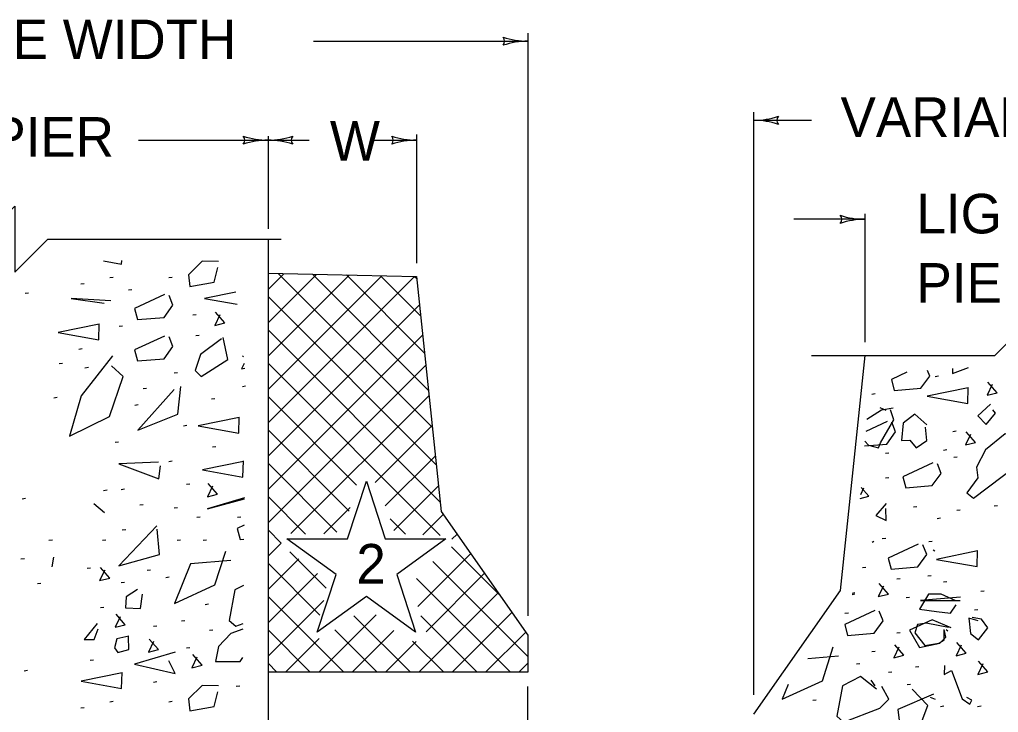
# Model space of a CAD drawing. Extents: x 1000 to 1036.3, y 1000 to 1022.
# Drawn here: x 1018.619 to 1023.563, y 1001.906 to 1005.407 of the extents above; entities that cross this region are included whole.
import ezdxf

# ---------------------------------------------------------------- set-up
doc = ezdxf.new("R2010")
doc.units = 0
doc.layers.add('Level 1', color=7, linetype='Continuous')
doc.layers.add('Level 2', color=7, linetype='Continuous')

msp = doc.modelspace()

# ---------------------------------------------------------------- linework, layer by layer
at = {"layer": 'Level 1'}
for p, q in [((1021.1862, 1005.3388), (1021.1862, 1002.3941)), ((1021.1862, 1005.3388), (1021.1862, 1002.3941)), ((1020.1039, 1005.2978), (1021.1862, 1005.2978)), ((1020.1039, 1005.2978), (1021.1862, 1005.2978)), ((1022.3266, 1004.9388), (1022.3266, 1001.9941)), ((1022.3266, 1004.9388), (1022.3266, 1001.9941)), ((1019.219, 1004.7978), (1019.8738, 1004.7978)), ((1019.219, 1004.7978), (1019.8738, 1004.7978)), ((1019.8738, 1004.8183), (1019.8738, 1004.3498)), ((1019.8738, 1004.8183), (1019.8738, 1004.3498)), ((1019.8738, 1004.7978), (1020.0816, 1004.7978)), ((1019.8738, 1004.7978), (1020.0816, 1004.7978)), ((1020.4088, 1004.7978), (1020.6237, 1004.7978)), ((1020.4088, 1004.7978), (1020.6237, 1004.7978)), ((1020.6237, 1004.8258), (1020.6237, 1004.1768)), ((1020.6237, 1004.8258), (1020.6237, 1004.1768)), ((1022.8891, 1004.3978), (1022.5299, 1004.3978)), ((1022.8891, 1004.3978), (1022.5299, 1004.3978)), ((1022.8891, 1004.4258), (1022.8891, 1003.7768)), ((1022.8891, 1004.4258), (1022.8891, 1003.7768)), ((1019.0113, 1004.2978), (1019.9403, 1004.2978)), ((1019.0113, 1004.2978), (1019.9403, 1004.2978)), ((1019.8738, 1004.2978), (1019.8738, 1001.4841)), ((1019.8738, 1004.2978), (1019.8738, 1001.4841)), ((1019.8738, 1004.1248), (1020.6237, 1004.1091)), ((1019.8738, 1004.1248), (1020.6237, 1004.1091)), ((1019.8738, 1004.0425), (1019.9543, 1004.123)), ((1019.8738, 1003.874), (1020.1193, 1004.1196)), ((1019.8738, 1003.7056), (1020.2843, 1004.1162)), ((1019.8738, 1003.5371), (1020.4493, 1004.1127)), ((1019.8738, 1003.3687), (1020.6143, 1004.1093)), ((1019.9255, 1004.1237), (1020.704, 1003.3452)), ((1020.0977, 1004.12), (1020.6843, 1003.5334)), ((1020.2697, 1004.1164), (1020.6644, 1003.7217)), ((1020.4417, 1004.1128), (1020.6446, 1003.9099)), ((1020.6138, 1004.1093), (1020.6248, 1004.0983)), ((1020.6237, 1004.1091), (1020.7487, 1002.9216)), ((1020.6237, 1004.1091), (1020.7487, 1002.9216)), ((1019.8738, 1004.0071), (1020.7238, 1003.1569)), ((1019.8738, 1003.2003), (1020.6388, 1003.9653)), ((1019.8738, 1003.8387), (1020.7437, 1002.9687)), ((1019.8738, 1003.0318), (1020.6548, 1003.8128)), ((1022.6192, 1003.7091), (1023.5041, 1003.7091)), ((1022.6192, 1003.7091), (1023.5041, 1003.7091)), ((1022.8891, 1003.7091), (1022.7641, 1002.5216)), ((1022.8891, 1003.7091), (1022.7641, 1002.5216)), ((1019.8738, 1003.6702), (1020.7432, 1002.8006)), ((1019.8738, 1002.8633), (1020.6708, 1003.6604)), ((1019.8738, 1003.5018), (1020.3208, 1003.0546)), ((1019.9888, 1002.81), (1020.6869, 1003.5081)), ((1020.4148, 1003.0675), (1020.7029, 1003.3557)), ((1019.8738, 1003.3333), (1020.2841, 1002.9228)), ((1020.4661, 1002.9503), (1020.719, 1003.2033)), ((1019.8738, 1003.1648), (1020.2218, 1002.8168)), ((1020.5088, 1002.8245), (1020.735, 1003.0508)), ((1019.8738, 1002.9964), (1020.0632, 1002.8069)), ((1020.1558, 1002.8085), (1020.2888, 1002.9415)), ((1020.6565, 1002.8038), (1020.7592, 1002.9065)), ((1020.7487, 1002.9216), (1021.1862, 1002.2966)), ((1020.7487, 1002.9216), (1021.1862, 1002.2966)), ((1020.4905, 1002.8849), (1020.5683, 1002.8071)), ((1019.8738, 1002.8279), (1019.9406, 1002.761)), ((1020.8018, 1002.7808), (1020.8285, 1002.8074)), ((1019.8738, 1002.6949), (1019.9404, 1002.7616)), ((1019.9845, 1002.7171), (1020.1675, 1002.5341)), ((1020.6311, 1002.4416), (1020.8978, 1002.7083)), ((1020.8008, 1002.743), (1021.0434, 1002.5004)), ((1019.8738, 1002.5264), (1020.0298, 1002.6826)), ((1019.8738, 1002.6595), (1020.1354, 1002.3978)), ((1020.707, 1002.6684), (1021.1862, 1002.1893)), ((1019.8738, 1002.358), (1020.1235, 1002.6078)), ((1020.6718, 1002.3138), (1020.9673, 1002.6093)), ((1020.6235, 1002.5834), (1021.0979, 1002.1091)), ((1020.6355, 1002.1091), (1021.0366, 1002.5102)), ((1022.7641, 1002.5216), (1022.3266, 1001.8966)), ((1022.7641, 1002.5216), (1022.3266, 1001.8966)), ((1019.8738, 1002.4911), (1020.2558, 1002.1091)), ((1019.8738, 1002.1895), (1020.1559, 1002.4717)), ((1020.8039, 1002.1091), (1021.1059, 1002.4111)), ((1020.1302, 1002.1091), (1020.4204, 1002.3993)), ((1020.3068, 1002.3948), (1020.5926, 1002.1091)), ((1020.6451, 1002.3934), (1020.9295, 1002.1091)), ((1019.8738, 1002.3226), (1020.0873, 1002.1091)), ((1020.2105, 1002.3227), (1020.4242, 1002.1091)), ((1020.2986, 1002.1091), (1020.51, 1002.3205)), ((1020.9724, 1002.1091), (1021.1753, 1002.312)), ((1019.9618, 1002.1091), (1020.1318, 1002.2791)), ((1020.4671, 1002.1091), (1020.6219, 1002.2639)), ((1020.6042, 1002.2659), (1020.7611, 1002.1091)), ((1021.1862, 1002.2966), (1021.1862, 1002.1091)), ((1021.1862, 1002.2966), (1021.1862, 1002.1091)), ((1019.8738, 1002.1542), (1019.9188, 1002.1091)), ((1021.1408, 1002.1091), (1021.1862, 1002.1543)), ((1021.1862, 1002.1091), (1019.8738, 1002.1091)), ((1021.1862, 1002.1091), (1019.8738, 1002.1091)), ((1021.1862, 1001.4841), (1021.1862, 1002.0368))]:
    msp.add_line(p, q, dxfattribs=at)
for points in [[(1018.1779, 1004.2978), (1018.4279, 1004.2978), (1018.5947, 1004.4644), (1018.5947, 1004.1311), (1018.7613, 1004.2978), (1019.0113, 1004.2978)], [(1018.1779, 1004.2978), (1018.4279, 1004.2978), (1018.5947, 1004.4644), (1018.5947, 1004.1311), (1018.7613, 1004.2978), (1019.0113, 1004.2978)], [(1019.0428, 1004.1871), (1019.1343, 1004.1709)], [(1019.1343, 1004.1709), (1019.1348, 1004.1899)], [(1019.6235, 1004.1838), (1019.5403, 1004.1859), (1019.472, 1004.1177), (1019.4784, 1004.0579), (1019.6022, 1004.0793), (1019.6193, 1004.1539)], [(1019.0918, 1004.1038), (1019.0747, 1004.1018)], [(1019.3903, 1004.1038), (1019.3732, 1004.1018)], [(1018.9452, 1004.0724), (1018.9281, 1004.0703)], [(1019.186, 1004.041), (1019.1689, 1004.0389)], [(1018.6638, 1004.0253), (1018.6468, 1004.0232)], [(1019.0794, 1003.9853), (1018.8788, 1003.9982), (1019.0453, 1003.9747)], [(1019.3504, 1004.0173), (1019.1989, 1003.9469), (1019.2138, 1003.8915), (1019.3483, 1003.9022), (1019.3931, 1003.964), (1019.3738, 1004.0131)], [(1019.7103, 1004.0303), (1019.5525, 1003.9978)], [(1019.5525, 1003.9978), (1019.7176, 1003.9685)], [(1019.5107, 1003.9153), (1019.4936, 1003.9133)], [(1019.6298, 1003.9152), (1019.6042, 1003.8618), (1019.6553, 1003.8747), (1019.6084, 1003.928)], [(1019.0213, 1003.8677), (1018.8143, 1003.825), (1019.0191, 1003.7888), (1019.0213, 1003.8698)], [(1019.1389, 1003.8578), (1019.1218, 1003.8557)], [(1023.2953, 1003.7091), (1023.5453, 1003.7091), (1023.7121, 1003.8758), (1023.7121, 1003.5424), (1023.8788, 1003.7091), (1024.1288, 1003.7091)], [(1023.2953, 1003.7091), (1023.5453, 1003.7091), (1023.7121, 1003.8758), (1023.7121, 1003.5424), (1023.8788, 1003.7091), (1024.1288, 1003.7091)], [(1019.3503, 1003.8079), (1019.1988, 1003.7375), (1019.2138, 1003.682), (1019.3483, 1003.6927), (1019.3931, 1003.7546), (1019.3738, 1003.8037)], [(1019.6384, 1003.7933), (1019.5318, 1003.7143), (1019.5062, 1003.6333), (1019.536, 1003.6034), (1019.6704, 1003.6888), (1019.647, 1003.7998)], [(1019.5263, 1003.8107), (1019.5093, 1003.8085)], [(1018.9347, 1003.7426), (1018.9176, 1003.7404)], [(1019.0879, 1003.708), (1018.93, 1003.5053), (1018.8703, 1003.3026), (1019.073, 1003.4007), (1019.1413, 1003.6034), (1019.0837, 1003.6568)], [(1019.7493, 1003.7027), (1019.7446, 1003.7081)], [(1018.8353, 1003.6693), (1018.8182, 1003.6672)], [(1018.9661, 1003.6483), (1018.949, 1003.6462)], [(1019.7533, 1003.6692), (1019.7403, 1003.642)], [(1019.7403, 1003.642), (1019.7561, 1003.6459)], [(1023.3309, 1003.6188), (1023.4117, 1003.6494)], [(1023.3309, 1003.6432), (1023.3309, 1003.6188)], [(1019.4164, 1003.6222), (1019.3993, 1003.62)], [(1023.1012, 1003.6253), (1023.0223, 1003.5887)], [(1023.1716, 1003.5439), (1023.2164, 1003.6058)], [(1023.2164, 1003.6058), (1023.2057, 1003.6334)], [(1023.2608, 1003.6043), (1023.2437, 1003.6021)], [(1019.3995, 1003.5373), (1019.2159, 1003.3324), (1019.4187, 1003.4135), (1019.4336, 1003.5522)], [(1019.7607, 1003.5539), (1019.7449, 1003.5519)], [(1023.0223, 1003.5887), (1023.0372, 1003.5333)], [(1023.4101, 1003.5461), (1023.2031, 1003.5033), (1023.4079, 1003.4671), (1023.4101, 1003.5482)], [(1023.5317, 1003.5622), (1023.5061, 1003.5088), (1023.5573, 1003.5217), (1023.5103, 1003.575)], [(1018.809, 1003.4965), (1018.7919, 1003.4943)], [(1019.2593, 1003.5436), (1019.2423, 1003.5415)], [(1022.9413, 1003.5153), (1022.9243, 1003.5131)], [(1023.0372, 1003.5333), (1023.1716, 1003.5439)], [(1019.2174, 1003.4598), (1019.2003, 1003.4577)], [(1019.6049, 1003.4913), (1019.5878, 1003.4891)], [(1022.9639, 1003.446), (1022.9938, 1003.4332)], [(1023.523, 1003.463), (1023.4589, 1003.4054), (1023.5017, 1003.3606), (1023.5486, 1003.4183), (1023.5358, 1003.4353)], [(1019.7281, 1003.3964), (1019.5211, 1003.3538), (1019.7259, 1003.3175), (1019.7281, 1003.3986)], [(1022.9724, 1003.4332), (1022.8982, 1003.3869)], [(1023.0322, 1003.4438), (1022.9724, 1003.4332)], [(1023.0343, 1003.3841), (1023.0173, 1003.4353)], [(1023.2008, 1003.3585), (1023.141, 1003.4139), (1023.0813, 1003.367), (1023.0728, 1003.2795), (1023.1154, 1003.2817), (1023.1474, 1003.2433), (1023.2008, 1003.2795), (1023.1943, 1003.3478)], [(1019.4635, 1003.3551), (1019.4464, 1003.353)], [(1023.001, 1003.3764), (1022.8932, 1003.3263)], [(1022.9682, 1003.2688), (1023.0343, 1003.3841)], [(1023.0437, 1003.323), (1023.0244, 1003.3721)], [(1022.9988, 1003.2612), (1023.0437, 1003.323)], [(1023.3498, 1003.3268), (1023.3327, 1003.3246)], [(1023.4218, 1003.3108), (1023.3961, 1003.2575), (1023.4473, 1003.2703), (1023.4004, 1003.3237)], [(1023.6788, 1003.3073), (1023.5977, 1003.3137), (1023.4973, 1003.2326), (1023.4526, 1003.1451), (1023.4589, 1003.0918), (1023.4035, 1003.0149), (1023.4376, 1002.9893), (1023.6574, 1003.1558), (1023.6339, 1003.2923), (1023.6318, 1003.3158)], [(1019.1179, 1003.2713), (1019.1008, 1003.2693)], [(1019.6101, 1003.2483), (1019.593, 1003.2462)], [(1022.887, 1003.2523), (1022.9988, 1003.2612)], [(1022.8891, 1003.2772), (1022.9063, 1003.2561)], [(1022.9063, 1003.2561), (1022.9575, 1003.2433)], [(1022.9575, 1003.2433), (1022.9682, 1003.2688)], [(1023.0094, 1003.2168), (1022.9923, 1003.2147)], [(1023.3026, 1003.2325), (1023.2855, 1003.2303)], [(1019.3205, 1003.1711), (1019.1199, 1003.1626), (1019.3227, 1003.0858), (1019.3312, 1003.1519)], [(1019.3903, 1003.175), (1019.3732, 1003.1728)], [(1019.749, 1003.1744), (1019.542, 1003.1318), (1019.7469, 1003.0955), (1019.749, 1003.1766)], [(1023.2313, 1003.1669), (1023.0798, 1003.0965), (1023.0948, 1003.0411), (1023.2293, 1003.0518), (1023.274, 1003.1136), (1023.2548, 1003.1627)], [(1023.355, 1003.1958), (1023.3379, 1003.1937)], [(1019.4793, 1003.0598), (1019.4622, 1003.0577)], [(1019.5931, 1003.0492), (1019.5675, 1002.9958), (1019.6188, 1003.0087), (1019.5718, 1003.062)], [(1023.0094, 1003.0911), (1022.9923, 1003.089)], [(1019.0603, 1003.0284), (1019.0433, 1003.0263)], [(1019.1493, 1003.0336), (1019.1323, 1003.0315)], [(1022.8824, 1003.0386), (1022.8665, 1003.0053)], [(1022.908, 1002.9981), (1022.8695, 1003.0418)], [(1018.6482, 1002.9865), (1018.6311, 1002.9843)], [(1019.0474, 1002.9151), (1018.9941, 1002.9598)], [(1019.2436, 1002.9551), (1019.2265, 1002.9529)], [(1019.7544, 1002.9898), (1019.568, 1002.9343)], [(1019.568, 1002.9343), (1019.7544, 1002.9858)], [(1022.865, 1002.9873), (1022.908, 1002.9981)], [(1022.9959, 1002.9616), (1022.9448, 1002.9018), (1022.9959, 1002.8763), (1022.9938, 1002.936)], [(1019.4164, 1002.9393), (1019.3993, 1002.9373)], [(1023.1508, 1002.9445), (1023.1337, 1002.9423)], [(1023.3707, 1002.9288), (1023.3536, 1002.9267)], [(1023.5592, 1002.9498), (1023.5421, 1002.9476)], [(1019.5316, 1002.8923), (1019.5145, 1002.8901)], [(1019.7358, 1002.8923), (1019.7187, 1002.8901)], [(1023.2712, 1002.8869), (1023.2541, 1002.8848)], [(1019.312, 1002.8489), (1019.1199, 1002.6462), (1019.3248, 1002.7038), (1019.3141, 1002.8318)], [(1019.1546, 1002.8294), (1019.1375, 1002.8273)], [(1019.7529, 1002.8515), (1019.7173, 1002.8348)], [(1019.7173, 1002.8348), (1019.7322, 1002.7793)], [(1018.7843, 1002.7771), (1018.7672, 1002.7749)], [(1019.0551, 1002.7771), (1019.038, 1002.7749)], [(1019.4321, 1002.7771), (1019.415, 1002.7749)], [(1019.563, 1002.7771), (1019.5459, 1002.7749)], [(1019.7322, 1002.7793), (1019.7522, 1002.781)], [(1022.934, 1002.7704), (1022.9255, 1002.764)], [(1022.9937, 1002.7853), (1022.9766, 1002.7832)], [(1023.1581, 1002.7564), (1023.0066, 1002.686), (1023.0215, 1002.6305), (1023.1559, 1002.6412), (1023.2008, 1002.7031), (1023.1815, 1002.7522)], [(1023.2293, 1002.7696), (1023.2123, 1002.7675)], [(1019.6854, 1002.6739), (1019.4827, 1002.6568), (1019.4016, 1002.4563), (1019.6043, 1002.5502), (1019.6598, 1002.7209)], [(1023.2413, 1002.7213), (1023.2328, 1002.7256)], [(1023.4572, 1002.7219), (1023.2503, 1002.6793), (1023.4551, 1002.643), (1023.4572, 1002.7241)], [(1018.6429, 1002.6828), (1018.6258, 1002.6807)], [(1018.7833, 1002.6419), (1018.7919, 1002.691)], [(1018.9766, 1002.6357), (1018.9595, 1002.6336)], [(1019.0486, 1002.6251), (1019.023, 1002.5718), (1019.0742, 1002.5845), (1019.0273, 1002.6378)], [(1019.2803, 1002.6253), (1019.2632, 1002.6231)], [(1022.8942, 1002.6388), (1022.8771, 1002.6366)], [(1018.7267, 1002.5572), (1018.7096, 1002.555)], [(1019.1493, 1002.5624), (1019.1323, 1002.5603)], [(1019.3745, 1002.5886), (1019.3574, 1002.5864)], [(1022.9819, 1002.5443), (1022.9563, 1002.491), (1023.0075, 1002.5038), (1022.9606, 1002.5571)], [(1023.067, 1002.5811), (1023.0499, 1002.579)], [(1023.2241, 1002.5968), (1023.207, 1002.5947)], [(1023.3026, 1002.5654), (1023.2855, 1002.5633)], [(1019.2138, 1002.5268), (1019.1563, 1002.4904), (1019.1541, 1002.435), (1019.2288, 1002.4307), (1019.2394, 1002.5033)], [(1019.7068, 1002.5246), (1019.6768, 1002.3709)], [(1019.7496, 1002.5471), (1019.7068, 1002.5246)], [(1022.8248, 1002.5022), (1022.838, 1002.5058)], [(1022.838, 1002.5101), (1022.8251, 1002.5063)], [(1023.4911, 1002.5183), (1023.474, 1002.5162)], [(1023.1141, 1002.4868), (1023.097, 1002.4848)], [(1023.348, 1002.4696), (1023.2733, 1002.5037), (1023.2093, 1002.5037), (1023.1645, 1002.4269), (1023.2498, 1002.4162), (1023.3203, 1002.4077), (1023.3502, 1002.4503)], [(1023.3715, 1002.4888), (1023.1688, 1002.4717), (1023.3693, 1002.4717)], [(1019.0447, 1002.4368), (1019.0276, 1002.4346)], [(1019.5735, 1002.4524), (1019.5564, 1002.4503)], [(1022.9382, 1002.4213), (1022.7867, 1002.3509), (1022.8016, 1002.2954), (1022.936, 1002.3061), (1022.9808, 1002.368), (1022.9616, 1002.4171)], [(1022.8052, 1002.4083), (1022.7881, 1002.4062)], [(1023.4597, 1002.424), (1023.4426, 1002.4219)], [(1019.1271, 1002.3894), (1019.1015, 1002.3361), (1019.1528, 1002.3489), (1019.1058, 1002.4023)], [(1019.4531, 1002.3687), (1019.436, 1002.3665)], [(1019.6768, 1002.3709), (1019.711, 1002.3411)], [(1023.3245, 1002.333), (1023.2285, 1002.3735), (1023.1133, 1002.3223), (1023.1645, 1002.2348), (1023.2669, 1002.2562), (1023.2968, 1002.2861), (1023.2883, 1002.3244)], [(1023.4611, 1002.3693), (1023.4142, 1002.3821), (1023.4227, 1002.3053), (1023.4633, 1002.2733), (1023.5102, 1002.333), (1023.4782, 1002.3778), (1023.4313, 1002.3863)], [(1019.0111, 1002.356), (1018.945, 1002.2749), (1018.9962, 1002.2749), (1019.0154, 1002.3283)], [(1019.3117, 1002.3425), (1019.2946, 1002.3403)], [(1019.5944, 1002.3215), (1019.5773, 1002.3194)], [(1019.7472, 1002.3264), (1019.6854, 1002.3048)], [(1019.711, 1002.3411), (1019.7475, 1002.3552)], [(1023.067, 1002.3088), (1023.0499, 1002.3068)], [(1023.3118, 1002.3351), (1023.1987, 1002.3565), (1023.1538, 1002.3501), (1023.141, 1002.3074), (1023.1923, 1002.2433), (1023.2627, 1002.2562), (1023.2883, 1002.2711), (1023.2883, 1002.3244)], [(1023.2989, 1002.3244), (1023.3074, 1002.3181)], [(1019.1712, 1002.292), (1019.1093, 1002.2771), (1019.0986, 1002.2323), (1019.1157, 1002.2088), (1019.1712, 1002.2238), (1019.169, 1002.2878)], [(1019.2947, 1002.2638), (1019.2691, 1002.2104), (1019.3203, 1002.2233), (1019.2733, 1002.2766)], [(1019.6854, 1002.3048), (1019.6235, 1002.2387)], [(1023.3746, 1002.2458), (1023.349, 1002.1925), (1023.4003, 1002.2053), (1023.3533, 1002.2587)], [(1019.4038, 1002.2109), (1019.1989, 1002.149), (1019.4038, 1002.1021), (1019.3718, 1002.1661)], [(1019.4793, 1002.2325), (1019.4622, 1002.2304)], [(1019.6235, 1002.2387), (1019.6086, 1002.164)], [(1022.6738, 1002.0663), (1022.7292, 1002.237)], [(1022.9413, 1002.2146), (1022.9243, 1002.2125)], [(1023.0604, 1002.2354), (1023.0348, 1002.1821), (1023.0861, 1002.1948), (1023.0391, 1002.2482)], [(1018.9923, 1002.1697), (1018.9752, 1002.1676)], [(1019.5146, 1002.1853), (1019.489, 1002.1319), (1019.5402, 1002.1448), (1019.4933, 1002.1981)], [(1019.6086, 1002.164), (1019.7323, 1002.164)], [(1019.7323, 1002.164), (1019.7456, 1002.1832)], [(1022.7548, 1002.19), (1022.6, 1002.177)], [(1023.4846, 1002.1516), (1023.4589, 1002.0983), (1023.5102, 1002.1111), (1023.4633, 1002.1644)], [(1018.6586, 1002.1173), (1018.6415, 1002.1152)], [(1022.8628, 1002.1518), (1022.8457, 1002.1497)], [(1023.1613, 1002.1361), (1023.1442, 1002.1339)], [(1023.2904, 1002.1431), (1023.2883, 1002.0983), (1023.3267, 1002.1175), (1023.38, 1001.9745), (1023.4184, 1001.9468), (1023.4291, 1001.9681), (1023.4035, 1001.9809)], [(1019.1364, 1002.1063), (1018.9294, 1002.0636), (1019.1343, 1002.0273), (1019.1364, 1002.1084)], [(1022.471, 1001.9724), (1022.6738, 1002.0663)], [(1022.9468, 1002.0236), (1022.8658, 1002.0876), (1022.7762, 1002.0407), (1022.7463, 1001.887), (1022.7804, 1001.8572), (1022.9639, 1001.9276), (1023.0088, 1001.9724), (1022.9746, 1002.0364)], [(1022.9191, 1002.0684), (1022.9383, 1002.0407)], [(1023.0251, 1002.1099), (1023.008, 1002.1078)], [(1019.3117, 1002.0598), (1019.2946, 1002.0576)], [(1019.6235, 1002.0403), (1019.5403, 1002.0423), (1019.472, 1001.9741), (1019.4784, 1001.9143), (1019.6022, 1001.9357), (1019.6193, 1002.0103)], [(1019.7306, 1002.0388), (1019.7135, 1002.0367)], [(1022.5009, 1002.0463), (1022.471, 1001.9724)], [(1023.2349, 1001.998), (1023.0557, 1001.9212), (1023.0642, 1001.8508), (1023.1346, 1001.8401), (1023.1773, 1001.8657), (1023.2072, 1001.9404), (1023.1283, 1002.0236)], [(1023.1193, 1002.0471), (1023.1023, 1002.0449)], [(1022.6429, 1001.9685), (1022.6258, 1001.9664)], [(1023.2178, 1001.9831), (1023.2434, 1001.9724)], [(1018.9452, 1001.9288), (1018.9281, 1001.9268)], [(1019.0918, 1001.9603), (1019.0747, 1001.9582)], [(1019.3903, 1001.9603), (1019.3732, 1001.9582)], [(1023.2869, 1001.9371), (1023.2698, 1001.935)], [(1023.4754, 1001.9371), (1023.4583, 1001.935)]]:
    msp.add_lwpolyline(points, dxfattribs=at)
msp.add_lwpolyline([(1019.9693, 1002.7825), (1020.2758, 1002.7825), (1020.3705, 1003.0738), (1020.4653, 1002.7825), (1020.7718, 1002.7825), (1020.5238, 1002.6023), (1020.6186, 1002.3107), (1020.3705, 1002.4909), (1020.1224, 1002.3107), (1020.2171, 1002.6023)], close=True, dxfattribs=at)
for centre, radius, start, end in [((1021.0376, 1005.2978), 0.0312, 318.7746, 40.8913), ((1021.0376, 1005.2978), 0.0312, 318.7746, 40.8913), ((1021.1862, 1004.9071), 0.3906, 90, 108.6688), ((1021.1862, 1004.9071), 0.3906, 90, 108.6688), ((1021.1862, 1005.6884), 0.3906, 251.3472, 269.9939), ((1021.1862, 1005.6884), 0.3906, 251.3472, 269.9939), ((1021.1862, 1004.9071), 0.3906, 89.9878, 90), ((1021.1862, 1004.9071), 0.3906, 89.9878, 90), ((1022.3266, 1005.2884), 0.3906, 269.9878, 270), ((1022.3266, 1005.2884), 0.3906, 269.9878, 270), ((1022.3266, 1005.2884), 0.3906, 270, 288.6688), ((1022.3266, 1005.2884), 0.3906, 270, 288.6688), ((1022.3266, 1004.5071), 0.3906, 71.3472, 89.9939), ((1022.3266, 1004.5071), 0.3906, 71.3472, 89.9939), ((1022.4751, 1004.8977), 0.0312, 138.7746, 220.8913), ((1022.4751, 1004.8977), 0.0312, 138.7746, 220.8913), ((1019.7252, 1004.7978), 0.0312, 318.7746, 40.8913), ((1019.7252, 1004.7978), 0.0312, 318.7746, 40.8913), ((1019.8738, 1004.4071), 0.3906, 90, 108.6688), ((1019.8738, 1004.4071), 0.3906, 90, 108.6688), ((1019.8738, 1005.1884), 0.3906, 251.3472, 269.9939), ((1019.8738, 1005.1884), 0.3906, 251.3472, 269.9939), ((1019.8738, 1005.1884), 0.3906, 269.9878, 270), ((1019.8738, 1005.1884), 0.3906, 269.9878, 270), ((1019.8738, 1005.1884), 0.3906, 270, 288.6688), ((1019.8738, 1005.1884), 0.3906, 270, 288.6688), ((1019.8738, 1004.4071), 0.3906, 89.9878, 90), ((1019.8738, 1004.4071), 0.3906, 89.9878, 90), ((1019.8738, 1004.4071), 0.3906, 71.3472, 89.9939), ((1019.8738, 1004.4071), 0.3906, 71.3472, 89.9939), ((1020.0223, 1004.7977), 0.0312, 138.7746, 220.8913), ((1020.0223, 1004.7977), 0.0312, 138.7746, 220.8913), ((1020.4751, 1004.7978), 0.0312, 318.7746, 40.8913), ((1020.4751, 1004.7978), 0.0312, 318.7746, 40.8913), ((1020.6237, 1004.4071), 0.3906, 90, 108.6688), ((1020.6237, 1004.4071), 0.3906, 90, 108.6688), ((1020.6237, 1005.1884), 0.3906, 251.3472, 269.9939), ((1020.6237, 1005.1884), 0.3906, 251.3472, 269.9939), ((1020.6237, 1004.4071), 0.3906, 89.9878, 90), ((1020.6237, 1004.4071), 0.3906, 89.9878, 90), ((1022.7405, 1004.3978), 0.0312, 318.7746, 40.8913), ((1022.7405, 1004.3978), 0.0312, 318.7746, 40.8913), ((1022.8891, 1004.0071), 0.3906, 90, 108.6688), ((1022.8891, 1004.0071), 0.3906, 90, 108.6688), ((1022.8891, 1004.7884), 0.3906, 251.3472, 269.9939), ((1022.8891, 1004.7884), 0.3906, 251.3472, 269.9939), ((1022.8891, 1004.0071), 0.3906, 89.9878, 90), ((1022.8891, 1004.0071), 0.3906, 89.9878, 90)]:
    msp.add_arc(centre, radius, start, end, dxfattribs=at)
at = {"layer": 'Level 2'}
msp.add_line((1022.6192, 1004.8978), (1022.3266, 1004.8978), dxfattribs=at)
msp.add_line((1022.6192, 1004.8978), (1022.3266, 1004.8978), dxfattribs=at)

# ---------------------------------------------------------------- texts
at = {"layer": 'Level 1'}
for s, p in [('VARIABLE WIDTH', (1017.4544, 1005.2071)), ('VARIABLE WIDTH', (1017.4544, 1005.2071)), ('VARIABLE WIDTH', (1022.7658, 1004.8141)), ('VARIABLE WIDTH', (1022.7658, 1004.8141)), ('PIER', (1018.4714, 1004.7143)), ('PIER', (1018.4714, 1004.7143)), ('W', (1020.1863, 1004.6938)), ('W', (1020.1863, 1004.6938)), ('LIGHT STD.,', (1023.1493, 1004.3265)), ('LIGHT STD.,', (1023.1493, 1004.3265)), ('PIER, ETC.', (1023.1493, 1003.9765)), ('PIER, ETC.', (1023.1493, 1003.9765)), ('2', (1020.32, 1002.5571))]:
    msp.add_text(s, height=0.2, dxfattribs=at).set_placement(p)

doc.saveas('drawing.dxf')
